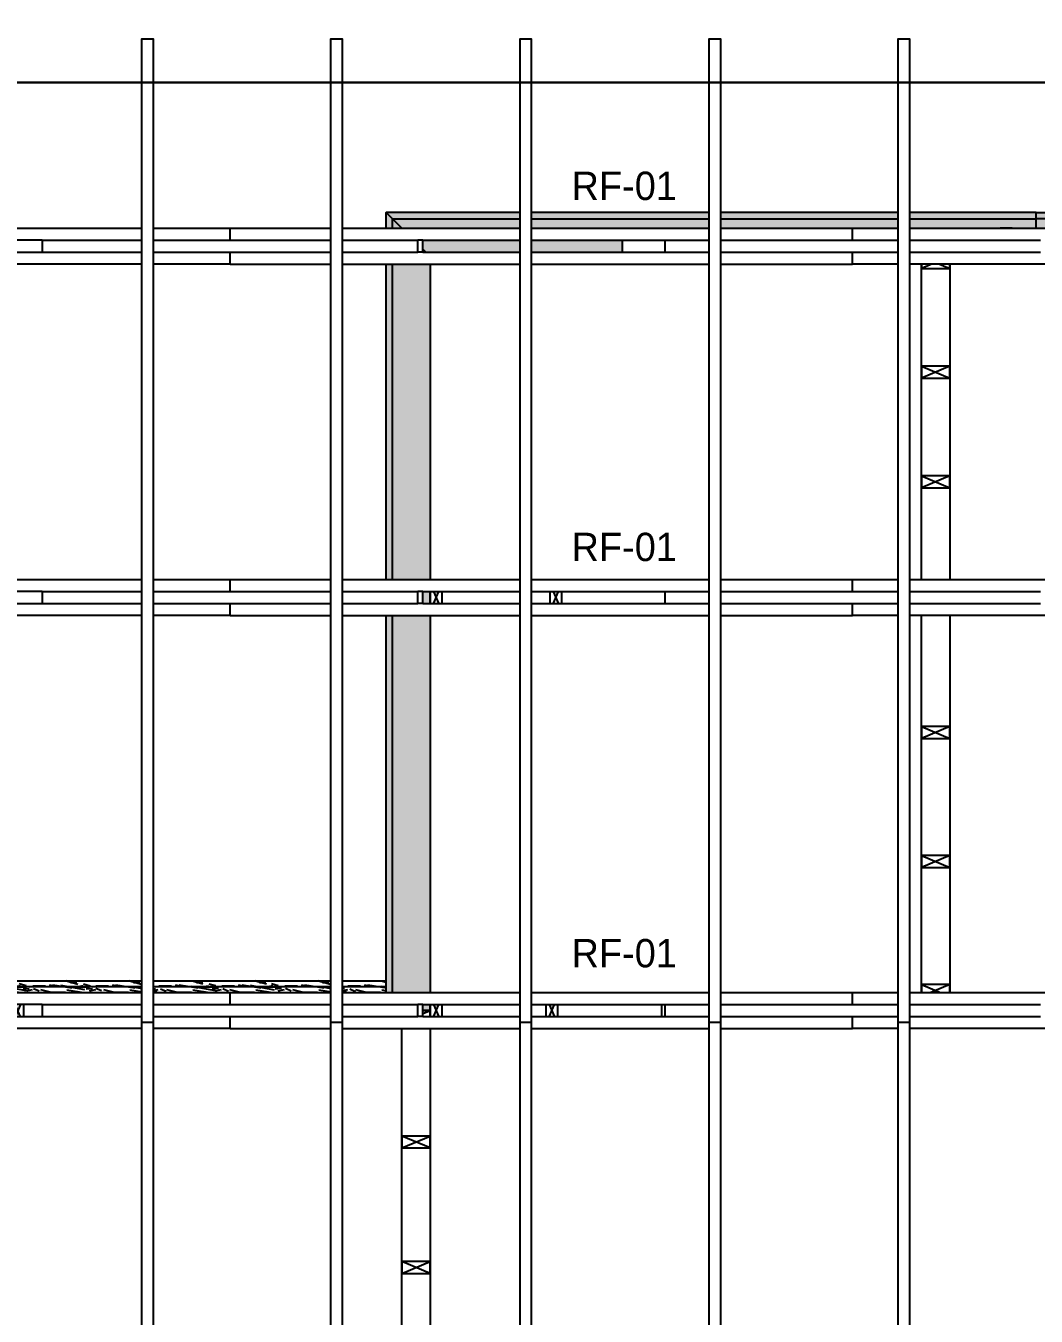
# Model space of a CAD drawing. Header units: millimetres. Extents: x 19458 to 19711, y 4351 to 4752.
# Drawn here: x 19487.161 to 19490.369, y 4518.768 to 4522.863 of the extents above; entities that cross this region are included whole.
import ezdxf
from ezdxf import colors
from ezdxf.entities.mleader import LeaderData, LeaderLine
from ezdxf.math import Vec2, Vec3

# ---------------------------------------------------------------- set-up
doc = ezdxf.new("R2010")
doc.units = ezdxf.units.MM
doc.set_wipeout_variables(frame=1)
for name, color, linetype in [('0 @ 0.5', 7, 'Continuous'), ('ALFAJIAS', 3, 'Continuous'), ('BOTAGUAS', 8, 'Continuous'), ('CLAVADORES', 1, 'Continuous'), ('cotas', 1, 'Continuous'), ('cotas @ 500', 1, 'Continuous'), ('PANELES PARED', 8, 'Continuous'), ('TEXTO @ 0.5', 2, 'Continuous')]:
    doc.layers.add(name, color=color, linetype=linetype)
doc.styles.add('century gothic', font='GOTHIC.TTF')
doc.styles.add('COTAS SMC', font='GOTHIC.TTF')
doc.dimstyles.new('ANOTATIVE 100 SMCONSTRUCCIONES', dxfattribs={"dimscale": 0, "dimtxt": 0.18, "dimasz": 0.15, "dimexe": 0.18, "dimexo": 0.09, "dimgap": 0.1, "dimtad": 1, "dimzin": 0, "dimdsep": 46, "dimtxsty": 'century gothic', "dimblk1": 'FLECHA1', "dimblk2": 'FLECHA1', "dimsah": 1, "dimcen": 0.18, "dimdle": 0.075, "dimclrd": 1, "dimclre": 1, "dimclrt": 2, "dimaunit": 1, "dimadec": 0, "dimazin": 0, "dimtfac": 0.75, "dimtix": 1, "dimtmove": 2, "dimatfit": 3, "dimfxl": 0.09, "dimtvp": 1.5, "dimtfill": 1, "dimtolj": 1, "dimtzin": 0, "dimarcsym": 0})
doc.dimstyles.new('PIES SMCONSTRUCCIONES', dxfattribs={"dimscale": 0, "dimtxt": 0.18, "dimasz": 0.2, "dimexe": 0.18, "dimexo": 0, "dimgap": 0.1, "dimtad": 1, "dimdec": 0, "dimlfac": 39.370079, "dimzin": 0, "dimdsep": 46, "dimlunit": 4, "dimtxsty": 'COTAS SMC', "dimblk1": 'FLECHA1', "dimblk2": 'FLECHA1', "dimsah": 1, "dimcen": 0.2, "dimdle": 0.075, "dimclrd": 1, "dimclre": 1, "dimclrt": 2, "dimaunit": 1, "dimadec": 0, "dimazin": 0, "dimtfac": 0.75, "dimtdec": 0, "dimtix": 1, "dimtmove": 2, "dimatfit": 3, "dimfxl": 0.09, "dimtvp": 1.5, "dimtfill": 1, "dimtolj": 1, "dimtzin": 0, "dimarcsym": 0})

# ---------------------------------------------------------------- blocks, each defined once
blk = doc.blocks.new('FLECHA1')
at = {"color": 4}
blk.add_line((-0.246176, -0.248081), (0.248081, 0.25), dxfattribs=at)
at = {"color": 1}
blk.add_line((-1, 0), (0.496162, 0), dxfattribs=at)
blk = doc.blocks.new('*D509')
at = {"layer": 'cotas', "color": 1, "lineweight": -2, "transparency": 16777216}
for p, q in [((19614.326, 4625.8448), (19614.326, 4700.8448)), ((19570.9836, 4550.8448), (19524.326, 4550.8448)), ((19614.326, 4548.4298), (19614.326, 4550.8448)), ((19570.5339, 4548.4298), (19524.326, 4548.4298)), ((19614.326, 4473.4298), (19614.326, 4398.4298))]:
    blk.add_line(p, q, dxfattribs=at)
at = {"layer": 'Defpoints', "color": 0, "transparency": 16777216}
for p in [(19614.326, 4550.8448), (19615.9836, 4550.8448), (19615.5339, 4548.4298)]:
    blk.add_point(p, dxfattribs=at)
at = {"layer": 'cotas', "color": 1, "lineweight": -2, "transparency": 16777216, "xscale": 75, "yscale": 75, "zscale": 75}
for p, rotation in [((19614.326, 4550.8448), 270), ((19614.326, 4548.4298), 90)]:
    blk.add_blockref('FLECHA1', p, dxfattribs=dict(at, rotation=rotation))
at = {"layer": 'cotas', "color": 2, "transparency": 16777216, "insert": (19517.3376, 4549.6373), "char_height": 90, "attachment_point": 5, "rotation": 90, "style": 'century gothic', "bg_fill": 3, "box_fill_scale": 1.1, "bg_fill_color": 256, "bg_fill_true_color": 13158600, "bg_fill_transparency": 0}
blk.add_mtext('\\A1;2.42', dxfattribs=at)
blk = doc.blocks.new('*D564')
at = {"layer": 'cotas', "color": 1, "lineweight": -2, "transparency": 16777216}
for p, q in [((19620.0128, 4651.7533), (19620.0128, 4751.7533)), ((19620.4168, 4551.7533), (19530.0128, 4551.7533)), ((19620.0128, 4550.5333), (19620.0128, 4551.7533)), ((19620.4168, 4550.5333), (19530.0128, 4550.5333)), ((19620.0128, 4450.5333), (19620.0128, 4350.5333))]:
    blk.add_line(p, q, dxfattribs=at)
at = {"layer": 'Defpoints', "color": 0, "transparency": 16777216}
for p in [(19620.0128, 4551.7533), (19620.4168, 4551.7533), (19620.4168, 4550.5333)]:
    blk.add_point(p, dxfattribs=at)
at = {"layer": 'cotas', "color": 1, "lineweight": -2, "transparency": 16777216, "xscale": 100, "yscale": 100, "zscale": 100}
for p, rotation in [((19620.0128, 4551.7533), 270), ((19620.0128, 4550.5333), 90)]:
    blk.add_blockref('FLECHA1', p, dxfattribs=dict(at, rotation=rotation))
at = {"layer": 'cotas', "color": 2, "transparency": 16777216, "insert": (19523.8809, 4551.1433), "char_height": 90, "attachment_point": 5, "rotation": 90, "style": 'COTAS SMC', "bg_fill": 3, "box_fill_scale": 1.1, "bg_fill_color": 256, "bg_fill_true_color": 13158600, "bg_fill_transparency": 0}
blk.add_mtext("\\A1;4'", dxfattribs=at)
blk = doc.blocks.new('B06')
blk.add_wipeout([(19478.2746, 4522.2709), (19478.1346, 4522.1309), (19476.2108, 4522.1309), (19476.2108, 4522.2709)]).dxf.layer = 'BOTAGUAS'
at = {"layer": 'BOTAGUAS'}
h = blk.add_hatch(dxfattribs=at)
h.set_pattern_fill('MADERA_03', color=250, scale=0.2, pattern_type=2)
h.set_pattern_definition([(0, (27.61118, 0.44035), (0, 0.2), [0.04, -0.16]), (8.9726, (27.613184, 0.332352), (1.200000005876, 0.199999525118), [0.0384708, -3.8086058]), (5.7105, (27.611184, 0.344352), (1.800000034755, 0.19999710144), [0.0401996, -1.9697752]), (344.5779, (27.6111844, 0.4043515), (2.1999999038893, -0.5999974677634), [0.0601664, -5.9564754]), (353.6599, (27.615184, 0.470352), (0.200000063208, 4.086e-07), [0.0362216, -1.7748552]), (345.0686, (27.621184, 0.356352), (0.799999998317, -0.199999673879), [0.0310484, -3.0737864]), (348.6901, (27.551184, 0.47235), (0.2000000583, 7.413e-08), [0.0815844, -0.9382194]), (5.7105, (27.613184, 0.314352), (1.800000034755, 0.19999710144), [0.0200998, -1.989875]), (0, (27.61118, 0.39835), (0, 0.2), [0.02, -0.18]), (0, (27.57118, 0.42235), (0, 0.2), [0.06, -0.14]), (11.3099, (27.611184, 0.45235), (0.79999995433, 0.19999948721), [0.020396, -0.9994078]), (2.7263, (27.591184, 0.3783515), (4.0000000589947, 0.1999992035454), [0.0420476, -4.1627116]), (352.4054, (27.601184, 0.372352), (1.599999971597, -0.19999873671), [0.0302654, -2.9962834]), (0, (27.59118, 0.29635), (0, 0.2), [0.04, -0.16]), (358.8309, (27.5711844, 0.2863515), (0.2000000366479, 1.5360345e-07), [0.0980204, -9.70402]), (0, (27.57118, 0.43635), (0, 0.2), [0.02, -0.18]), (0, (27.59118, 0.45235), (0, 0.2), [0.02, -0.18]), (0, (27.50118, 0.47035), (0, 0.2), [0.03, -0.17]), (350.5377, (27.555184, 0.48035), (0.200000015444, 7.752e-08), [0.0608276, -1.1557248]), (0, (27.49118, 0.48035), (0, 0.2), [0.04, -0.16]), (0, (27.46918, 0.30035), (0, 0.2), [0.022, -0.178]), (0, (27.57118, 0.31035), (0, 0.2), [0.02, -0.18]), (0, (27.46918, 0.31635), (0, 0.2), [0.042, -0.158]), (5.4403, (27.571184, 0.3283515), (1.9999999402303, 0.199998956714), [0.04219, -4.1768144]), (0, (27.57318, 0.34435), (0, 0.2), [0.038, -0.162]), (0, (27.46918, 0.34835), (0, 0.2), [0.022, -0.178]), (358.8309, (27.4931844, 0.3803515), (0.2000000366479, 1.5360345e-07), [0.0980204, -9.70402]), (0, (27.51118, 0.39835), (0, 0.2), [0.02, -0.18]), (0, (27.49118, 0.40435), (0, 0.2), [0.02, -0.18]), (0, (27.57118, 0.40435), (0, 0.2), [0.04, -0.16]), (0, (27.53118, 0.40835), (0, 0.2), [0.02, -0.18]), (0, (27.49118, 0.43235), (0, 0.2), [0.04, -0.16]), (19.6538, (27.545184, 0.348352), (2.200000050424, 0.79999891494), [0.0297322, -2.9434812]), (11.3099, (27.511184, 0.40435), (0.79999995433, 0.19999948721), [0.020396, -0.9994078]), (11.3099, (27.591184, 0.39435), (0.79999995433, 0.19999948721), [0.020396, -0.9994078]), (5.7105, (27.531184, 0.470352), (1.800000034755, 0.19999710144), [0.0200998, -1.989875]), (349.6952, (27.469184, 0.484352), (1.199999995396, -0.19999893933), [0.0223606, -2.213707]), (348.6901, (27.491184, 0.30035), (0.2000000583, 7.413e-08), [0.020396, -0.9994078]), (90, (27.51118, 0.29635), (-0.2, 1e-17), [0, -0.2]), (346.6076, (27.469184, 0.4083515), (3.400000044994, -0.7999939065965), [0.043174, -4.2742308]), (11.3099, (27.591184, 0.43635), (0.79999995433, 0.19999948721), [0.020396, -0.9994078]), (10.3048, (27.591184, 0.310352), (0.999999957606, 0.199999208868), [0.0223606, -2.213707]), (348.6901, (27.531184, 0.39835), (0.2000000583, 7.413e-08), [0.020396, -0.9994078]), (348.6901, (27.551184, 0.40835), (0.2000000583, 7.413e-08), [0.020396, -0.9994078]), (341.5651, (27.469184, 0.38835), (0.19999995825, 2.3367e-07), [0.0252982, -0.6071572]), (345.9638, (27.491184, 0.45635), (0.19999992115, 2.4875e-07), [0.0824622, -0.7421588]), (343.3008, (27.531184, 0.470352), (1.399999991533, -0.39999874641), [0.0626418, -2.025419]), (0, (27.53118, 0.48035), (0, 0.2), [0.024, -0.176]), (345.9638, (27.511184, 0.31635), (0.19999992115, 2.4875e-07), [0.0824622, -0.7421588]), (345.9638, (27.491184, 0.33035), (0.19999992115, 2.4875e-07), [0.0824622, -0.7421588]), (345.9638, (27.491184, 0.34835), (0.19999992115, 2.4875e-07), [0.0824622, -0.7421588]), (349.6952, (27.469184, 0.436352), (1.199999995396, -0.19999893933), [0.0223606, -2.213707]), (345.9638, (27.531184, 0.43235), (0.19999992115, 2.4875e-07), [0.041231, -0.78339]), (349.6952, (27.469184, 0.372352), (1.199999995396, -0.19999893933), [0.0223606, -2.213707]), (357.6141, (27.573184, 0.3583515), (0.199999989185, 2.452822e-07), [0.0480416, -4.756123]), (349.6952, (27.551184, 0.394352), (1.199999995396, -0.19999893933), [0.0223606, -2.213707]), (12.5288, (27.573184, 0.390352), (0.800000095695, 0.199999860747), [0.018439, -1.8254698]), (349.5626, (27.4691844, 0.3623515), (2.199999936494, -0.3999970687047), [0.0772788, -7.650591]), (351.8699, (27.545184, 0.348352), (0.199999892184, -4.835e-08), [0.0282842, -1.3859292]), (4.7636, (27.491184, 0.368352), (2.199999989955, 0.199998289923), [0.0481664, -2.3601524]), (0, (27.53918, 0.37235), (0, 0.2), [0.062, -0.138]), (344.7449, (27.469184, 0.462352), (0.799999942428, -0.199999664289), [0.0228036, -2.2575472]), (350.5377, (27.511184, 0.29635), (0.200000015444, 7.752e-08), [0.0608276, -1.1557248]), (340.0169, (27.469184, 0.338352), (0.599999976081, -0.19999986488), [0.0234094, -2.3175304]), (0, (27.63118, 0.45635), (0, 0.2), [0.01, -0.19]), (0, (27.63118, 0.36835), (0, 0.2), [0.02, -0.18]), (11.3099, (27.631184, 0.29635), (0.79999995433, 0.19999948721), [0.020396, -0.9994078]), (0, (27.63318, 0.31635), (0, 0.2), [0.036, -0.164]), (343.3008, (27.631184, 0.422352), (1.399999991533, -0.39999874641), [0.0208806, -2.0671802]), (348.0207, (27.6331844, 0.3803515), (3.7999999222511, -0.8002195416064), [0.0368014, -6.7101288]), (90, (27.63118, 0.29635), (-0.2, 1e-17), [0, -0.2]), (0, (27.65118, 0.30035), (0, 0.2), [0.018, -0.182]), (0, (27.65118, 0.33835), (0, 0.2), [0.018, -0.182]), (0, (27.65118, 0.34835), (0, 0.2), [0.018, -0.182]), (336.0376, (27.651184, 0.416352), (1.400000005486, -0.599997330343), [0.0196978, -1.9500724]), (348.5163, (27.6511844, 0.4403515), (0.99999999677376, -0.2000310941214), [0.0183676, -13.043105]), (341.5651, (27.651184, 0.36835), (0.19999995825, 2.3367e-07), [0.0189736, -0.6134816]), (347.4712, (27.651184, 0.466352), (1.000000064082, -0.19999992061), [0.018439, -1.8254698])])
h.paths.add_polyline_path([(19478.2746, 4522.2709), (19478.1346, 4522.1309), (19476.2108, 4522.1309), (19476.2108, 4522.2709)])
blk.add_line((19478.2546, 4522.2509), (19476.2108, 4522.2509), dxfattribs=at)
blk.add_lwpolyline([(19478.2746, 4522.2709), (19478.1346, 4522.1309), (19476.2108, 4522.1309), (19476.2108, 4522.2709)], close=True, dxfattribs=at)
blk = doc.blocks.new('B07')
blk.add_wipeout([(19478.2246, 4519.7825), (19478.2746, 4519.7825), (19478.2746, 4522.2709), (19478.1346, 4522.1309), (19478.1346, 4519.7375), (19478.2246, 4519.7375)]).dxf.layer = 'BOTAGUAS'
at = {"layer": 'BOTAGUAS'}
h = blk.add_hatch(dxfattribs=at)
h.set_pattern_fill('MADERA_03', color=250, scale=0.2, angle=90, pattern_type=2)
h.set_pattern_definition([(90, (-0.156, 0.142), (-0.2, 1e-17), [0.04, -0.16]), (98.9726, (-0.048, 0.144), (-0.199999525118, 1.200000005876), [0.0384708, -3.8086058]), (95.7105, (-0.06, 0.142), (-0.19999710144, 1.800000034755), [0.0401996, -1.9697752]), (74.5779, (-0.12, 0.142), (0.5999974677634, 2.1999999038893), [0.0601664, -5.9564754]), (83.6599, (-0.186, 0.146), (-4.086e-07, 0.200000063208), [0.0362216, -1.7748552]), (75.0686, (-0.072, 0.152), (0.199999673879, 0.799999998317), [0.0310484, -3.0737864]), (78.6901, (-0.188, 0.082), (-7.413e-08, 0.2000000583), [0.0815844, -0.9382194]), (95.7105, (-0.03, 0.144), (-0.19999710144, 1.800000034755), [0.0200998, -1.989875]), (90, (-0.114, 0.142), (-0.2, 1e-17), [0.02, -0.18]), (90, (-0.138, 0.102), (-0.2, 1e-17), [0.06, -0.14]), (101.3099, (-0.168, 0.142), (-0.19999948721, 0.79999995433), [0.020396, -0.9994078]), (92.7263, (-0.094, 0.122), (-0.1999992035454, 4.0000000589947), [0.0420476, -4.1627116]), (82.4054, (-0.088, 0.132), (0.19999873671, 1.599999971597), [0.0302654, -2.9962834]), (90, (-0.012, 0.122), (-0.2, 1e-17), [0.04, -0.16]), (88.8309, (-0.002, 0.102), (-1.5360345e-07, 0.2000000366479), [0.0980204, -9.70402]), (90, (-0.152, 0.102), (-0.2, 1e-17), [0.02, -0.18]), (90, (-0.168, 0.122), (-0.2, 1e-17), [0.02, -0.18]), (90, (-0.186, 0.032), (-0.2, 1e-17), [0.03, -0.17]), (80.5377, (-0.196, 0.086), (-7.752e-08, 0.200000015444), [0.0608276, -1.1557248]), (90, (-0.196, 0.022), (-0.2, 1e-17), [0.04, -0.16]), (90, (-0.016, 1e-18), (-0.2, 1e-17), [0.022, -0.178]), (90, (-0.026, 0.102), (-0.2, 1e-17), [0.02, -0.18]), (90, (-0.032, 2e-18), (-0.2, 1e-17), [0.042, -0.158]), (95.4403, (-0.044, 0.102), (-0.199998956714, 1.9999999402303), [0.04219, -4.1768144]), (90, (-0.06, 0.104), (-0.2, 1e-17), [0.038, -0.162]), (90, (-0.064, 4e-18), (-0.2, 1e-17), [0.022, -0.178]), (88.8309, (-0.096, 0.024), (-1.5360345e-07, 0.2000000366479), [0.0980204, -9.70402]), (90, (-0.114, 0.042), (-0.2, 1e-17), [0.02, -0.18]), (90, (-0.12, 0.022), (-0.2, 1e-17), [0.02, -0.18]), (90, (-0.12, 0.102), (-0.2, 1e-17), [0.04, -0.16]), (90, (-0.124, 0.062), (-0.2, 1e-17), [0.02, -0.18]), (90, (-0.148, 0.022), (-0.2, 1e-17), [0.04, -0.16]), (109.6538, (-0.064, 0.076), (-0.79999891494, 2.200000050424), [0.0297322, -2.9434812]), (101.3099, (-0.12, 0.042), (-0.19999948721, 0.79999995433), [0.020396, -0.9994078]), (101.3099, (-0.11, 0.122), (-0.19999948721, 0.79999995433), [0.020396, -0.9994078]), (95.7105, (-0.186, 0.062), (-0.19999710144, 1.800000034755), [0.0200998, -1.989875]), (79.6952, (-0.2, 1e-17), (0.19999893933, 1.199999995396), [0.0223606, -2.213707]), (78.6901, (-0.016, 0.022), (-7.413e-08, 0.2000000583), [0.020396, -0.9994078]), (180, (-0.012, 0.042), (-2e-17, -0.2), [0, -0.2]), (76.6076, (-0.124, 8e-18), (0.7999939065965, 3.400000044994), [0.043174, -4.2742308]), (101.3099, (-0.152, 0.122), (-0.19999948721, 0.79999995433), [0.020396, -0.9994078]), (100.3048, (-0.026, 0.122), (-0.199999208868, 0.999999957606), [0.0223606, -2.213707]), (78.6901, (-0.114, 0.062), (-7.413e-08, 0.2000000583), [0.020396, -0.9994078]), (78.6901, (-0.124, 0.082), (-7.413e-08, 0.2000000583), [0.020396, -0.9994078]), (71.5651, (-0.104, 6e-18), (-2.3367e-07, 0.19999995825), [0.0252982, -0.6071572]), (75.9638, (-0.172, 0.022), (-2.4875e-07, 0.19999992115), [0.0824622, -0.7421588]), (73.3008, (-0.186, 0.062), (0.39999874641, 1.399999991533), [0.0626418, -2.025419]), (90, (-0.196, 0.062), (-0.2, 1e-17), [0.024, -0.176]), (75.9638, (-0.032, 0.042), (-2.4875e-07, 0.19999992115), [0.0824622, -0.7421588]), (75.9638, (-0.046, 0.022), (-2.4875e-07, 0.19999992115), [0.0824622, -0.7421588]), (75.9638, (-0.064, 0.022), (-2.4875e-07, 0.19999992115), [0.0824622, -0.7421588]), (79.6952, (-0.152, 9e-18), (0.19999893933, 1.199999995396), [0.0223606, -2.213707]), (75.9638, (-0.148, 0.062), (-2.4875e-07, 0.19999992115), [0.041231, -0.78339]), (79.6952, (-0.088, 5e-18), (0.19999893933, 1.199999995396), [0.0223606, -2.213707]), (87.6141, (-0.074, 0.104), (-2.452822e-07, 0.199999989185), [0.0480416, -4.756123]), (79.6952, (-0.11, 0.082), (0.19999893933, 1.199999995396), [0.0223606, -2.213707]), (102.5288, (-0.106, 0.104), (-0.199999860747, 0.800000095695), [0.018439, -1.8254698]), (79.5626, (-0.078, 5e-18), (0.3999970687047, 2.199999936494), [0.0772788, -7.650591]), (81.8699, (-0.064, 0.076), (4.835e-08, 0.199999892184), [0.0282842, -1.3859292]), (94.7636, (-0.084, 0.022), (-0.199998289923, 2.199999989955), [0.0481664, -2.3601524]), (90, (-0.088, 0.07), (-0.2, 1e-17), [0.062, -0.138]), (74.7449, (-0.178, 1e-17), (0.199999664289, 0.799999942428), [0.0228036, -2.2575472]), (80.5377, (-0.012, 0.042), (-7.752e-08, 0.200000015444), [0.0608276, -1.1557248]), (70.0169, (-0.054, 3e-18), (0.19999986488, 0.599999976081), [0.0234094, -2.3175304]), (90, (-0.172, 0.162), (-0.2, 1e-17), [0.01, -0.19]), (90, (-0.084, 0.162), (-0.2, 1e-17), [0.02, -0.18]), (101.3099, (-0.012, 0.162), (-0.19999948721, 0.79999995433), [0.020396, -0.9994078]), (90, (-0.032, 0.164), (-0.2, 1e-17), [0.036, -0.164]), (73.3008, (-0.138, 0.162), (0.39999874641, 1.399999991533), [0.0208806, -2.0671802]), (78.0207, (-0.096, 0.164), (0.8002195416064, 3.7999999222511), [0.0368014, -6.7101288]), (180, (-0.012, 0.162), (-2e-17, -0.2), [0, -0.2]), (90, (-0.016, 0.182), (-0.2, 1e-17), [0.018, -0.182]), (90, (-0.054, 0.182), (-0.2, 1e-17), [0.018, -0.182]), (90, (-0.064, 0.182), (-0.2, 1e-17), [0.018, -0.182]), (66.0376, (-0.132, 0.182), (0.599997330343, 1.400000005486), [0.0196978, -1.9500724]), (78.5163, (-0.156, 0.182), (0.2000310941214, 0.99999999677376), [0.0183676, -13.043105]), (71.5651, (-0.084, 0.182), (-2.3367e-07, 0.19999995825), [0.0189736, -0.6134816]), (77.4712, (-0.182, 0.182), (0.19999992061, 1.000000064082), [0.018439, -1.8254698])])
h.paths.add_polyline_path([(19478.2246, 4519.7825), (19478.2746, 4519.7825), (19478.2746, 4522.2709), (19478.1346, 4522.1309), (19478.1346, 4519.7375), (19478.2246, 4519.7375)])
blk.add_line((19478.2546, 4522.2509), (19478.2546, 4519.7825), dxfattribs=at)
blk.add_lwpolyline([(19478.2246, 4519.7825), (19478.2746, 4519.7825), (19478.2746, 4522.2709), (19478.1346, 4522.1309), (19478.1346, 4519.7375), (19478.2246, 4519.7375)], close=True, dxfattribs=at)
blk = doc.blocks.new('PZ1')
at = {"layer": 'PANELES PARED'}
for p, q in [((19503.9863, 4507.8495), (19504.0243, 4507.7595)), ((19503.9863, 4507.7595), (19504.0243, 4507.8495))]:
    blk.add_line(p, q, dxfattribs=at)
blk.add_lwpolyline([(19503.9863, 4507.7595), (19504.0243, 4507.7595), (19504.0243, 4507.8495), (19503.9863, 4507.8495)], close=True, dxfattribs=at)
blk = doc.blocks.new('NJMH')
blk.add_wipeout([(19505.5924, 4524.6077), (19508.829, 4524.6077), (19508.829, 4524.5177), (19505.5924, 4524.5177)]).dxf.layer = 'PANELES PARED'
at = {"layer": 'PANELES PARED'}
blk.add_line((19508.4796, 4524.5177), (19508.4796, 4524.6077), dxfattribs=at)
blk.add_lwpolyline([(19505.5924, 4524.6077), (19508.829, 4524.6077), (19508.829, 4524.5177), (19505.5924, 4524.5177)], close=True, dxfattribs=at)
for p in [(1.6061, 16.7583), (2.0061, 16.7583), (2.4061, 16.7583), (2.8061, 16.7583), (3.2061, 16.7583), (3.6061, 16.7583)]:
    blk.add_blockref('PZ1', p)
blk = doc.blocks.new('B05')
blk.add_wipeout([(19447.1592, 4519.8325), (19447.1592, 4519.6925), (19445.6411, 4519.6925), (19445.6411, 4519.8325)]).dxf.layer = 'BOTAGUAS'
at = {"layer": 'BOTAGUAS'}
h = blk.add_hatch(dxfattribs=at)
h.set_pattern_fill('MADERA_03', color=250, scale=0.2, pattern_type=2)
h.set_pattern_definition([(0, (31.14303, 0.156), (0, 0.2), [0.04, -0.16]), (8.9726, (31.145034, 0.048), (1.200000005876, 0.199999525118), [0.0384708, -3.8086058]), (5.7105, (31.143034, 0.06), (1.800000034755, 0.19999710144), [0.0401996, -1.9697752]), (344.5779, (31.1430343, 0.12), (2.1999999038893, -0.5999974677634), [0.0601664, -5.9564754]), (353.6599, (31.147034, 0.186), (0.200000063208, 4.086e-07), [0.0362216, -1.7748552]), (345.0686, (31.153034, 0.072), (0.799999998317, -0.199999673879), [0.0310484, -3.0737864]), (348.6901, (31.083034, 0.188), (0.2000000583, 7.413e-08), [0.0815844, -0.9382194]), (5.7105, (31.145034, 0.03), (1.800000034755, 0.19999710144), [0.0200998, -1.989875]), (0, (31.14303, 0.114), (0, 0.2), [0.02, -0.18]), (0, (31.10303, 0.138), (0, 0.2), [0.06, -0.14]), (11.3099, (31.143034, 0.168), (0.79999995433, 0.19999948721), [0.020396, -0.9994078]), (2.7263, (31.123034, 0.094), (4.0000000589947, 0.1999992035454), [0.0420476, -4.1627116]), (352.4054, (31.133034, 0.088), (1.599999971597, -0.19999873671), [0.0302654, -2.9962834]), (0, (31.12303, 0.012), (0, 0.2), [0.04, -0.16]), (358.8309, (31.1030343, 0.002), (0.2000000366479, 1.5360345e-07), [0.0980204, -9.70402]), (0, (31.10303, 0.152), (0, 0.2), [0.02, -0.18]), (0, (31.12303, 0.168), (0, 0.2), [0.02, -0.18]), (0, (31.03303, 0.186), (0, 0.2), [0.03, -0.17]), (350.5377, (31.087034, 0.196), (0.200000015444, 7.752e-08), [0.0608276, -1.1557248]), (0, (31.02303, 0.196), (0, 0.2), [0.04, -0.16]), (0, (31.00103, 0.016), (0, 0.2), [0.022, -0.178]), (0, (31.10303, 0.026), (0, 0.2), [0.02, -0.18]), (0, (31.00103, 0.032), (0, 0.2), [0.042, -0.158]), (5.4403, (31.103034, 0.044), (1.9999999402303, 0.199998956714), [0.04219, -4.1768144]), (0, (31.10503, 0.06), (0, 0.2), [0.038, -0.162]), (0, (31.00103, 0.064), (0, 0.2), [0.022, -0.178]), (358.8309, (31.0250343, 0.096), (0.2000000366479, 1.5360345e-07), [0.0980204, -9.70402]), (0, (31.04303, 0.114), (0, 0.2), [0.02, -0.18]), (0, (31.02303, 0.12), (0, 0.2), [0.02, -0.18]), (0, (31.10303, 0.12), (0, 0.2), [0.04, -0.16]), (0, (31.06303, 0.124), (0, 0.2), [0.02, -0.18]), (0, (31.02303, 0.148), (0, 0.2), [0.04, -0.16]), (19.6538, (31.077034, 0.064), (2.200000050424, 0.79999891494), [0.0297322, -2.9434812]), (11.3099, (31.043034, 0.12), (0.79999995433, 0.19999948721), [0.020396, -0.9994078]), (11.3099, (31.123034, 0.11), (0.79999995433, 0.19999948721), [0.020396, -0.9994078]), (5.7105, (31.063034, 0.186), (1.800000034755, 0.19999710144), [0.0200998, -1.989875]), (349.6952, (31.001034, 0.2), (1.199999995396, -0.19999893933), [0.0223606, -2.213707]), (348.6901, (31.023034, 0.016), (0.2000000583, 7.413e-08), [0.020396, -0.9994078]), (90, (31.04303, 0.012), (-0.2, 1e-17), [0, -0.2]), (346.6076, (31.001034, 0.124), (3.400000044994, -0.7999939065965), [0.043174, -4.2742308]), (11.3099, (31.123034, 0.152), (0.79999995433, 0.19999948721), [0.020396, -0.9994078]), (10.3048, (31.123034, 0.026), (0.999999957606, 0.199999208868), [0.0223606, -2.213707]), (348.6901, (31.063034, 0.114), (0.2000000583, 7.413e-08), [0.020396, -0.9994078]), (348.6901, (31.083034, 0.124), (0.2000000583, 7.413e-08), [0.020396, -0.9994078]), (341.5651, (31.001034, 0.104), (0.19999995825, 2.3367e-07), [0.0252982, -0.6071572]), (345.9638, (31.023034, 0.172), (0.19999992115, 2.4875e-07), [0.0824622, -0.7421588]), (343.3008, (31.063034, 0.186), (1.399999991533, -0.39999874641), [0.0626418, -2.025419]), (0, (31.06303, 0.196), (0, 0.2), [0.024, -0.176]), (345.9638, (31.043034, 0.032), (0.19999992115, 2.4875e-07), [0.0824622, -0.7421588]), (345.9638, (31.023034, 0.046), (0.19999992115, 2.4875e-07), [0.0824622, -0.7421588]), (345.9638, (31.023034, 0.064), (0.19999992115, 2.4875e-07), [0.0824622, -0.7421588]), (349.6952, (31.001034, 0.152), (1.199999995396, -0.19999893933), [0.0223606, -2.213707]), (345.9638, (31.063034, 0.148), (0.19999992115, 2.4875e-07), [0.041231, -0.78339]), (349.6952, (31.001034, 0.088), (1.199999995396, -0.19999893933), [0.0223606, -2.213707]), (357.6141, (31.105034, 0.074), (0.199999989185, 2.452822e-07), [0.0480416, -4.756123]), (349.6952, (31.083034, 0.11), (1.199999995396, -0.19999893933), [0.0223606, -2.213707]), (12.5288, (31.105034, 0.106), (0.800000095695, 0.199999860747), [0.018439, -1.8254698]), (349.5626, (31.0010343, 0.078), (2.199999936494, -0.3999970687047), [0.0772788, -7.650591]), (351.8699, (31.077034, 0.064), (0.199999892184, -4.835e-08), [0.0282842, -1.3859292]), (4.7636, (31.023034, 0.084), (2.199999989955, 0.199998289923), [0.0481664, -2.3601524]), (0, (31.07103, 0.088), (0, 0.2), [0.062, -0.138]), (344.7449, (31.001034, 0.178), (0.799999942428, -0.199999664289), [0.0228036, -2.2575472]), (350.5377, (31.043034, 0.012), (0.200000015444, 7.752e-08), [0.0608276, -1.1557248]), (340.0169, (31.001034, 0.054), (0.599999976081, -0.19999986488), [0.0234094, -2.3175304]), (0, (31.16303, 0.172), (0, 0.2), [0.01, -0.19]), (0, (31.16303, 0.084), (0, 0.2), [0.02, -0.18]), (11.3099, (31.163034, 0.012), (0.79999995433, 0.19999948721), [0.020396, -0.9994078]), (0, (31.16503, 0.032), (0, 0.2), [0.036, -0.164]), (343.3008, (31.163034, 0.138), (1.399999991533, -0.39999874641), [0.0208806, -2.0671802]), (348.0207, (31.1650343, 0.096), (3.7999999222511, -0.8002195416064), [0.0368014, -6.7101288]), (90, (31.16303, 0.012), (-0.2, 1e-17), [0, -0.2]), (0, (31.18303, 0.016), (0, 0.2), [0.018, -0.182]), (0, (31.18303, 0.054), (0, 0.2), [0.018, -0.182]), (0, (31.18303, 0.064), (0, 0.2), [0.018, -0.182]), (336.0376, (31.183034, 0.132), (1.400000005486, -0.599997330343), [0.0196978, -1.9500724]), (348.5163, (31.1830343, 0.156), (0.99999999677376, -0.2000310941214), [0.0183676, -13.043105]), (341.5651, (31.183034, 0.084), (0.19999995825, 2.3367e-07), [0.0189736, -0.6134816]), (347.4712, (31.183034, 0.182), (1.000000064082, -0.19999992061), [0.018439, -1.8254698])])
h.paths.add_polyline_path([(19447.1592, 4519.8325), (19447.1592, 4519.6925), (19445.6411, 4519.6925), (19445.6411, 4519.8325)])
blk.add_line((19447.1592, 4519.8125), (19445.6411, 4519.8125), dxfattribs=at)
blk.add_lwpolyline([(19447.1592, 4519.8325), (19447.1592, 4519.6925), (19445.6411, 4519.6925), (19445.6411, 4519.8325)], close=True, dxfattribs=at)
blk = doc.blocks.new('26')
blk.add_wipeout([(19527.2431, 4517.3779), (19530.0681, 4517.3779), (19530.0681, 4517.2879), (19527.2431, 4517.2879)]).dxf.layer = 'PANELES PARED'
at = {"layer": 'PANELES PARED'}
blk.add_lwpolyline([(19527.2431, 4517.3779), (19530.0681, 4517.3779), (19530.0681, 4517.2879), (19527.2431, 4517.2879)], close=True, dxfattribs=at)
for p in [(23.2568, 9.5285), (23.655, 9.5285), (24.0531, 9.5285), (24.4513, 9.5285), (24.8494, 9.5285), (25.2476, 9.5285), (25.6457, 9.5285), (26.0439, 9.5285)]:
    blk.add_blockref('PZ1', p)
blk = doc.blocks.new('MJKU')
blk.add_wipeout([(19510.829, 4524.6077), (19513.4568, 4524.6077), (19513.4568, 4524.5177), (19510.829, 4524.5177)]).dxf.layer = 'PANELES PARED'
at = {"layer": 'PANELES PARED'}
blk.add_line((19513.1074, 4524.5177), (19513.1074, 4524.6077), dxfattribs=at)
blk.add_lwpolyline([(19510.829, 4524.6077), (19513.4568, 4524.6077), (19513.4568, 4524.5177), (19510.829, 4524.5177)], close=True, dxfattribs=at)
for p in [(6.8427, 16.7583), (7.2427, 16.7583), (7.6427, 16.7583), (8.0427, 16.7583), (8.4427, 16.7583), (8.8427, 16.7583)]:
    blk.add_blockref('PZ1', p)
blk = doc.blocks.new('30')
blk.add_wipeout([(19543.7623, 4517.8123), (19546.0048, 4517.8123), (19546.0048, 4517.7223), (19543.7623, 4517.7223)]).dxf.layer = 'PANELES PARED'
at = {"layer": 'PANELES PARED'}
blk.add_lwpolyline([(19543.7623, 4517.8123), (19546.0048, 4517.8123), (19546.0048, 4517.7223), (19543.7623, 4517.7223)], close=True, dxfattribs=at)
for p in [(39.776, 9.9628), (40.1434, 9.9628), (40.5108, 9.9628), (40.8783, 9.9628), (41.2457, 9.9628), (41.6131, 9.9628), (41.9805, 9.9628)]:
    blk.add_blockref('PZ1', p)
blk = doc.blocks.new('28')
blk.add_wipeout([(19550.2207, 4517.5733), (19552.5691, 4517.5733), (19552.5691, 4517.4833), (19550.2207, 4517.4833)]).dxf.layer = 'PANELES PARED'
at = {"layer": 'PANELES PARED'}
blk.add_lwpolyline([(19550.2207, 4517.5733), (19552.5691, 4517.5733), (19552.5691, 4517.4833), (19550.2207, 4517.4833)], close=True, dxfattribs=at)
for p in [(46.2344, 9.7238), (46.5826, 9.7238), (46.9308, 9.7238), (47.2789, 9.7238), (47.3169, 9.7238), (47.7262, 9.7238), (48.1355, 9.7238), (48.5448, 9.7238)]:
    blk.add_blockref('PZ1', p)
blk = doc.blocks.new('29')
blk.add_wipeout([(19553.9801, 4517.5733), (19555.5401, 4517.5733), (19555.5401, 4517.4833), (19553.9801, 4517.4833)]).dxf.layer = 'PANELES PARED'
at = {"layer": 'PANELES PARED'}
blk.add_lwpolyline([(19553.9801, 4517.5733), (19555.5401, 4517.5733), (19555.5401, 4517.4833), (19553.9801, 4517.4833)], close=True, dxfattribs=at)
for p in [(49.9938, 9.7238), (50.3743, 9.7238), (50.7548, 9.7238), (51.1353, 9.7238), (51.5158, 9.7238)]:
    blk.add_blockref('PZ1', p)
blk = doc.blocks.new('RF01')
for points in [[(19518.0995, 4524.9271), (19518.0995, 4524.8891), (19519.3075, 4524.8891), (19519.3075, 4524.9271)], [(19520.0755, 4524.9271), (19520.0755, 4524.8891), (19521.2835, 4524.8891), (19521.2835, 4524.9271)]]:
    blk.add_wipeout(points).dxf.layer = 'ALFAJIAS'
for points in [[(19515.5147, 4524.9651), (19515.5147, 4524.9271), (19523.8586, 4524.9271), (19523.8586, 4524.9651)], [(19515.5147, 4524.8891), (19515.5147, 4524.8511), (19523.8586, 4524.8511), (19523.8586, 4524.8891)]]:
    blk.add_wipeout(points).dxf.layer = 'ALFAJIAS'
at = {"layer": 'ALFAJIAS'}
for p, q in [((19515.5147, 4524.9651), (19518.6959, 4524.9651)), ((19518.6959, 4524.9271), (19518.6959, 4524.9651)), ((19518.6959, 4524.9651), (19520.6719, 4524.9651)), ((19520.6719, 4524.9271), (19520.6719, 4524.9651)), ((19520.6719, 4524.9651), (19523.8532, 4524.9651)), ((19518.0995, 4524.9271), (19515.5147, 4524.9271)), ((19518.0995, 4524.9271), (19518.0995, 4524.8891)), ((19518.0995, 4524.9271), (19518.6959, 4524.9271)), ((19518.6959, 4524.9271), (19519.2923, 4524.9271)), ((19519.3075, 4524.9271), (19519.2923, 4524.9271)), ((19519.2923, 4524.8891), (19519.2923, 4524.9271)), ((19519.3075, 4524.8891), (19519.3075, 4524.9271)), ((19519.3075, 4524.9271), (19520.0755, 4524.9271)), ((19520.0755, 4524.9271), (19520.0755, 4524.8891)), ((19520.0755, 4524.9271), (19520.6719, 4524.9271)), ((19520.6719, 4524.9271), (19521.2684, 4524.9271)), ((19515.5147, 4524.8891), (19518.0995, 4524.8891)), ((19518.0995, 4524.8891), (19518.6959, 4524.8891)), ((19518.6959, 4524.8511), (19518.6959, 4524.8891)), ((19518.6959, 4524.8891), (19519.2923, 4524.8891)), ((19519.3075, 4524.8891), (19519.2923, 4524.8891)), ((19519.3075, 4524.8891), (19520.0755, 4524.8891)), ((19520.0755, 4524.8891), (19520.6719, 4524.8891)), ((19520.6719, 4524.8511), (19520.6719, 4524.8891)), ((19520.6719, 4524.8891), (19521.2684, 4524.8891)), ((19518.6959, 4524.8511), (19515.5147, 4524.8511)), ((19518.6959, 4524.8511), (19520.6719, 4524.8511)), ((19523.8532, 4524.8511), (19520.6719, 4524.8511))]:
    blk.add_line(p, q, dxfattribs=at)
blk = doc.blocks.new('CL01')
blk.add_wipeout([(19500.3603, 4517.081), (19500.3983, 4517.081), (19500.3983, 4520.2024), (19500.3603, 4520.2024)]).dxf.layer = 'CLAVADORES'
at = {"layer": 'CLAVADORES'}
blk.add_lwpolyline([(19500.3603, 4517.081), (19500.3983, 4517.081), (19500.3983, 4520.2024), (19500.3603, 4520.2024)], close=True, dxfattribs=at)
blk = doc.blocks.new('CL02')
blk.add_wipeout([(19499.378, 4518.3139), (19499.416, 4518.3139), (19499.416, 4519.6995), (19499.378, 4519.6995)]).dxf.layer = 'CLAVADORES'
at = {"layer": 'CLAVADORES'}
blk.add_lwpolyline([(19499.378, 4518.3139), (19499.416, 4518.3139), (19499.416, 4519.6995), (19499.378, 4519.6995)], close=True, dxfattribs=at)
blk = doc.blocks.new('*U796')
at = {"layer": 'cotas @ 500'}
dim = blk.add_linear_dim(base=(19614.3260382735, 4550.8448237801), p1=(19615.5338597089, 4548.4298237801), p2=(19615.9836080801, 4550.8448237801), angle=90, dimstyle='ANOTATIVE 100 SMCONSTRUCCIONES', override={"dimscale": 500, "dimtix": 1, "dimtofl": 1, "dimtmove": 1, "dimatfit": 1}, dxfattribs=at)
dim.commit()
dim.dimension.update_dxf_attribs({"geometry": '*D509', "text_midpoint": (19517.3375950376, 4549.6373237801)})
blk = doc.blocks.new('*U798')
at = {"layer": 'cotas @ 500'}
dim = blk.add_linear_dim(base=(19620.0128, 4551.7533), p1=(19620.4168, 4550.5333), p2=(19620.4168, 4551.7533), angle=90, dimstyle='PIES SMCONSTRUCCIONES', override={"dimscale": 500, "dimtix": 1, "dimtofl": 1, "dimtmove": 2, "dimatfit": 3}, dxfattribs=at)
dim.commit()
dim.dimension.update_dxf_attribs({"geometry": '*D564', "text_midpoint": (19523.8809, 4551.1433)})

msp = doc.modelspace()

# ---------------------------------------------------------------- block references
at = {"layer": 'cotas'}
msp.add_blockref('*U796', (0, 0), dxfattribs=at)

# ---------------------------------------------------------------- next in the draw order: block references
msp.add_blockref('*U798', (0, 0), dxfattribs=at)

# ---------------------------------------------------------------- next in the draw order: block references
for name, p in [('B06', (14.1577, 0)), ('B05', (41.1956, 0))]:
    msp.add_blockref(name, p)

# ---------------------------------------------------------------- next in the draw order: texts
at = {"layer": 'TEXTO @ 0.5', "color": 2, "char_height": 0.09, "width": 0.238534, "attachment_point": 1, "style": 'century gothic'}
for insert in [(19488.8937, 4522.4003), (19488.8937, 4521.2542), (19488.8937, 4519.9648)]:
    msp.add_mtext('RF-01 ', dxfattribs=dict(at, insert=insert))

# ---------------------------------------------------------------- next in the draw order: block references
at = {"xscale": -1}
msp.add_blockref('B06', (38966.5794, 0), dxfattribs=at)
at = {"rotation": 90}
msp.add_blockref('26', (24005.7327, -15010.3306), dxfattribs=at)

# ---------------------------------------------------------------- next in the draw order: block references
at = {"rotation": 180}
for name, p in [('NJMH', (38997.8847, 9046.7387)), ('MJKU', (38999.1838, 9044.3003))]:
    msp.add_blockref(name, p, dxfattribs=at)

# ---------------------------------------------------------------- next in the draw order: block references
at = {"xscale": -1}
msp.add_blockref('B07', (38966.5794, 0), dxfattribs=at)

# ---------------------------------------------------------------- next in the draw order: block references
msp.add_blockref('30', (-55.3175, 1.9703))

# ---------------------------------------------------------------- next in the draw order: block references
at = {"rotation": 270}
msp.add_blockref('28', (14972.5215, 24072.3516), dxfattribs=at)

# ---------------------------------------------------------------- next in the draw order: block references
for name, p in [('RF01', (-30.8861, -2.7441)), ('29', (-65.5353, 3.5202)), ('RF01', (-30.8861, -5.1705))]:
    msp.add_blockref(name, p)

# ---------------------------------------------------------------- next in the draw order: block references
msp.add_blockref('RF01', (-30.8861, -3.8596))

# ---------------------------------------------------------------- next in the draw order: block references
for p in [(-12.8312, 2.6186), (-12.2312, 2.6186), (-11.6312, 2.6186), (-11.0312, 2.6186), (-10.4312, 2.6186)]:
    msp.add_blockref('CL01', p)

# ---------------------------------------------------------------- next in the draw order: block references
for p in [(-11.8489, 0), (-11.2489, 0), (-10.6489, 0), (-10.0489, 0), (-9.4489, 0)]:
    msp.add_blockref('CL02', p)

# ---------------------------------------------------------------- next in the draw order: leaders
at = {"layer": '0 @ 0.5'}
ml = msp.add_multileader_mtext('Standard', dxfattribs=at)
ml.set_content("\\A1;CLAVADORES CL-01 \\P1 {\\H0.7x;\\S1#2;}''x1 {\\H0.7x;\\S1#2;}''@0.60m", color=2, style='century gothic')
ml.set_leader_properties(color=1)
ml.build(insert=Vec2(0, 0))
ml.multileader.update_dxf_attribs({"dogleg_length": 0.09, "arrow_head_size": 0.09, "scale": 0.5})
ctx = ml.context
ctx.base_point, ctx.scale, ctx.char_height, ctx.arrow_head_size, ctx.landing_gap_size, ctx.plane_origin = Vec3(19483.015, 4522.6835), 0.5, 0.09, 0.09, 0.005, Vec3(19484.677, 4522.5123)
ctx.text_align_type = 2
notes = []
notes.append((ctx, [(0, (1, 1, 0), (19484.3526, 4522.6835), (-1, 0), 0.1472, [(15, [(19484.6286, 4522.6835), (19485.1291, 4522.6835), (19485.7291, 4522.6835), (19486.3291, 4522.6835), (19486.9291, 4522.6835), (19487.5291, 4522.6835), (19488.1291, 4522.6835), (19488.1291, 4522.6835), (19488.7291, 4522.6835), (19489.3291, 4522.6835), (19489.9291, 4522.6835), (19490.5291, 4522.6835), (19491.1291, 4522.6835), (19491.7291, 4522.6835), (19492.3291, 4522.6835), (19492.9291, 4522.6835)], 0, [])])]))
ctx.mtext.insert, ctx.mtext.alignment, ctx.mtext.flow_direction = Vec3(19484.2004, 4522.7296), 3, 5
for ctx, leaders in notes:
    for number, flags, end, landing, length, lines in leaders:
        leader = LeaderData()
        leader.index, (leader.has_last_leader_line, leader.has_dogleg_vector, leader.attachment_direction) = number, flags
        leader.last_leader_point, leader.dogleg_vector, leader.dogleg_length = Vec3(end), Vec3(landing), length
        for number, points, colour, breaks in lines:
            line = LeaderLine()
            line.index, line.vertices, line.color, line.breaks = number, Vec3.list(points), colors.encode_raw_color(colour), breaks
            leader.lines.append(line)
        ctx.leaders.append(leader)

doc.saveas('drawing.dxf')
